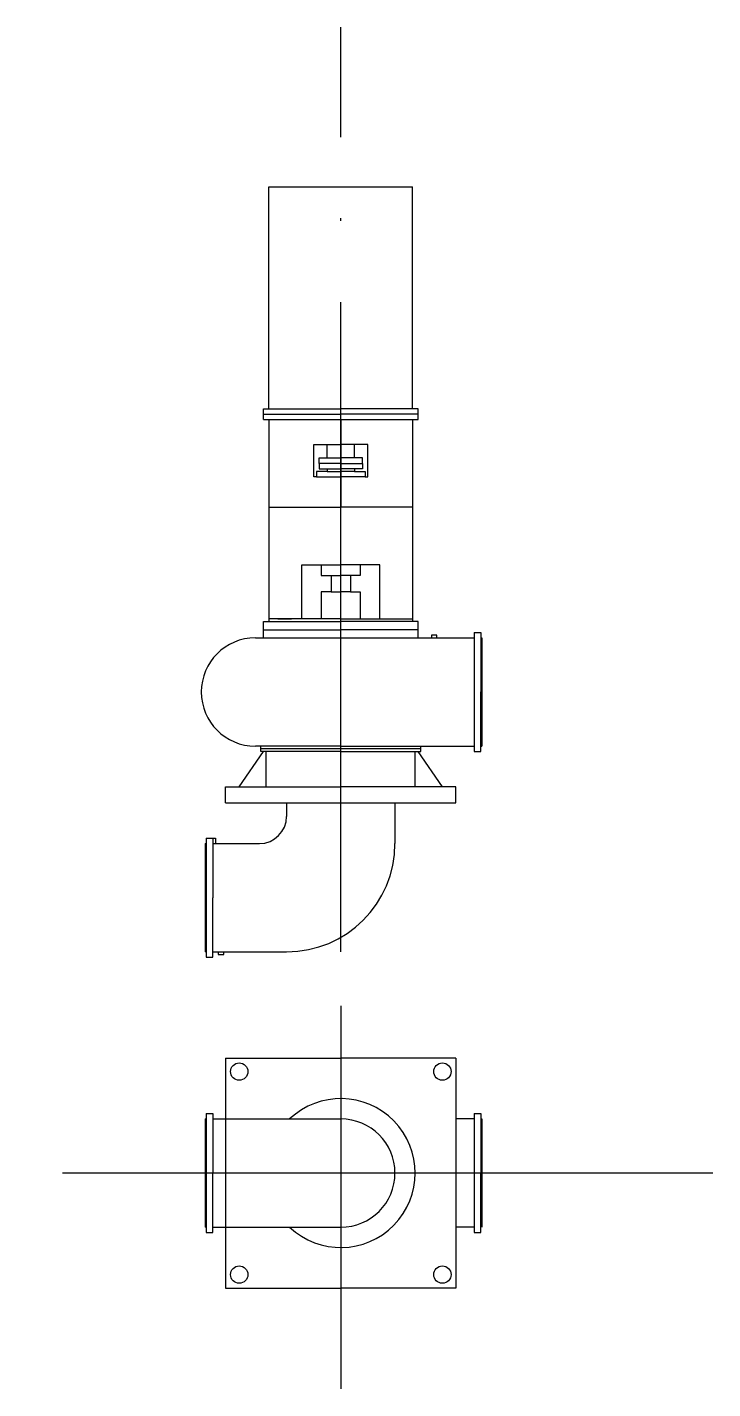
# Model space of a CAD drawing. Header units: millimetres. Extents: x 680 to 3830, y -1705 to 855.
# Drawn here: x 3210.6 to 3235.9, y 351.3 to 401.6 of the extents above; entities that cross this region are included whole.
import ezdxf

# ---------------------------------------------------------------- set-up
doc = ezdxf.new("R2010")
doc.units = ezdxf.units.MM
doc.linetypes.add('ACAD_ISO04W100', pattern=[30, 24, -3, 0, -3])

msp = doc.modelspace()

# ---------------------------------------------------------------- linework, layer by layer
at = {"linetype": 'ACAD_ISO04W100'}
for p, q in [((3222.21566, 367.42319), (3222.21566, 401.57856)), ((3222.21566, 365.4259), (3222.21566, 351.28368)), ((3235.94379, 359.25102), (3210.64368, 359.25102))]:
    msp.add_line(p, q, dxfattribs=at)
for p, q in [((3219.56566, 395.68319), (3224.86566, 395.68319)), ((3219.56566, 387.48319), (3219.56566, 395.68319)), ((3224.86566, 387.48319), (3224.86566, 395.68319)), ((3219.36566, 387.28319), (3219.36566, 387.48319)), ((3219.36566, 387.48319), (3222.21566, 387.48319)), ((3219.36566, 387.08319), (3219.36566, 387.28319)), ((3219.36566, 387.28319), (3222.21566, 387.28319)), ((3225.06566, 387.48319), (3222.21566, 387.48319)), ((3225.06566, 387.28319), (3222.21566, 387.28319)), ((3225.06566, 387.28319), (3225.06566, 387.48319)), ((3225.06566, 387.08319), (3225.06566, 387.28319)), ((3219.36566, 387.08319), (3225.06566, 387.08319)), ((3219.56566, 387.08319), (3219.56566, 379.62319)), ((3222.21566, 387.08319), (3222.21566, 383.85319)), ((3224.86566, 387.08319), (3224.86566, 379.62319)), ((3221.21566, 384.96819), (3221.21566, 386.16819)), ((3221.21566, 386.16819), (3221.71566, 386.16819)), ((3221.71566, 385.66819), (3221.71566, 386.16819)), ((3221.71566, 386.16819), (3222.21566, 386.16819)), ((3222.71566, 386.16819), (3222.21566, 386.16819)), ((3222.71566, 385.66819), (3222.71566, 386.16819)), ((3223.21566, 386.16819), (3222.71566, 386.16819)), ((3223.21566, 384.96819), (3223.21566, 386.16819)), ((3221.41566, 385.46819), (3221.41566, 385.66819)), ((3221.41566, 385.66819), (3222.21566, 385.66819)), ((3222.21566, 385.46819), (3221.41566, 385.46819)), ((3221.41566, 385.46819), (3221.41566, 385.26819)), ((3221.41566, 385.26819), (3222.21566, 385.26819)), ((3221.71566, 385.26819), (3221.71566, 385.16819)), ((3223.01566, 385.66819), (3222.21566, 385.66819)), ((3222.21566, 385.46819), (3223.01566, 385.46819)), ((3223.01566, 385.26819), (3222.21566, 385.26819)), ((3222.71566, 385.26819), (3222.71566, 385.16819)), ((3223.01566, 385.46819), (3223.01566, 385.66819)), ((3223.01566, 385.46819), (3223.01566, 385.26819)), ((3221.31566, 384.96819), (3221.21566, 384.96819)), ((3221.41566, 385.16819), (3221.31566, 385.16819)), ((3221.31566, 385.16819), (3221.31566, 384.96819)), ((3221.31566, 384.96819), (3222.21566, 384.96819)), ((3221.71566, 385.16819), (3221.41566, 385.16819)), ((3221.71566, 385.16819), (3222.21566, 385.16819)), ((3222.71566, 385.16819), (3222.21566, 385.16819)), ((3223.11566, 384.96819), (3222.21566, 384.96819)), ((3222.71566, 385.16819), (3223.01566, 385.16819)), ((3223.01566, 385.16819), (3223.11566, 385.16819)), ((3223.11566, 385.16819), (3223.11566, 384.96819)), ((3223.11566, 384.96819), (3223.21566, 384.96819)), ((3219.56566, 384.35319), (3219.56566, 383.85319)), ((3224.86566, 384.35319), (3224.86566, 383.85319)), ((3219.56566, 383.85319), (3222.21566, 383.85319)), ((3224.86566, 383.85319), (3222.21566, 383.85319)), ((3220.77775, 379.72319), (3220.77775, 381.72319)), ((3220.77775, 380.72319), (3220.77775, 381.72319)), ((3220.77775, 381.72319), (3222.21566, 381.72319)), ((3221.49671, 381.72319), (3221.49671, 381.32319)), ((3221.49671, 381.32319), (3222.21566, 381.32319)), ((3221.85618, 381.32319), (3221.85618, 380.72319)), ((3223.65357, 381.72319), (3222.21566, 381.72319)), ((3222.93462, 381.32319), (3222.21566, 381.32319)), ((3222.57514, 381.32319), (3222.57514, 380.72319)), ((3222.93462, 381.72319), (3222.93462, 381.32319)), ((3223.65357, 379.72319), (3223.65357, 381.72319)), ((3223.65357, 380.72319), (3223.65357, 381.72319)), ((3221.85618, 380.72319), (3221.49671, 380.72319)), ((3221.49671, 380.72319), (3221.49671, 379.72319)), ((3221.85618, 380.72319), (3222.21566, 380.72319)), ((3222.57514, 380.72319), (3222.21566, 380.72319)), ((3222.57514, 380.72319), (3222.93462, 380.72319)), ((3222.93462, 380.72319), (3222.93462, 379.72319)), ((3219.36566, 379.02319), (3219.36566, 379.62319)), ((3219.36566, 379.62319), (3222.21566, 379.62319)), ((3219.36566, 379.32319), (3222.21566, 379.32319)), ((3222.21566, 379.72319), (3219.56566, 379.72319)), ((3220.89066, 379.72319), (3219.89066, 379.72319)), ((3219.89066, 379.72319), (3220.39066, 379.72319)), ((3222.21566, 379.72319), (3224.86566, 379.72319)), ((3225.06566, 379.62319), (3222.21566, 379.62319)), ((3225.06566, 379.32319), (3222.21566, 379.32319)), ((3225.06566, 379.02319), (3225.06566, 379.62319)), ((3219.06566, 379.02319), (3227.13566, 379.02319)), ((3225.56566, 379.12319), (3225.56566, 379.02319)), ((3225.76566, 379.12319), (3225.56566, 379.12319)), ((3225.56566, 379.02319), (3225.66566, 379.02319)), ((3225.66566, 379.02319), (3225.76566, 379.02319)), ((3225.76566, 379.02319), (3225.76566, 379.12319)), ((3227.13566, 379.22319), (3227.38566, 379.22319)), ((3227.13566, 379.22319), (3227.13566, 379.02319)), ((3227.13566, 379.02319), (3227.13566, 377.02319)), ((3227.38566, 379.22319), (3227.38566, 377.02319)), ((3227.38566, 379.02319), (3227.38566, 375.02319)), ((3227.38566, 379.02319), (3227.41566, 379.02319)), ((3227.41566, 379.02319), (3227.41566, 375.02319)), ((3227.13566, 377.02319), (3227.13566, 375.02319)), ((3227.38566, 374.82319), (3227.38566, 377.02319)), ((3218.46566, 373.52319), (3219.36566, 374.82319)), ((3222.21566, 375.02319), (3219.06566, 375.02319)), ((3219.26566, 374.82319), (3219.26566, 375.02319)), ((3225.16566, 374.92319), (3219.26566, 374.92319)), ((3219.46566, 374.82319), (3219.26566, 374.82319)), ((3219.46566, 373.52319), (3219.46566, 374.82319)), ((3222.21566, 374.82319), (3219.46566, 374.82319)), ((3222.21566, 375.02319), (3227.13566, 375.02319)), ((3222.21566, 374.82319), (3224.96566, 374.82319)), ((3224.96566, 374.82319), (3225.16566, 374.82319)), ((3224.96566, 373.52319), (3224.96566, 374.82319)), ((3225.96566, 373.52319), (3225.06566, 374.82319)), ((3225.16566, 374.82319), (3225.16566, 375.02319)), ((3227.13566, 375.02319), (3227.13566, 374.82319)), ((3227.13566, 374.82319), (3227.38566, 374.82319)), ((3227.38566, 375.02319), (3227.41566, 375.02319)), ((3217.96566, 372.92319), (3217.96566, 373.52319)), ((3217.96566, 373.52319), (3222.21566, 373.52319)), ((3226.46566, 373.52319), (3222.21566, 373.52319)), ((3226.46566, 372.92319), (3226.46566, 373.52319)), ((3217.96566, 372.92319), (3226.46566, 372.92319)), ((3220.21566, 372.92319), (3220.21566, 372.42319)), ((3224.21566, 372.92319), (3224.21566, 371.42319)), ((3217.21566, 371.42319), (3217.24566, 371.42319)), ((3217.21566, 371.42319), (3217.21566, 367.42319)), ((3217.24566, 371.62319), (3217.49566, 371.62319)), ((3217.24566, 371.62319), (3217.24566, 371.42319)), ((3217.24566, 371.42319), (3217.24566, 369.42319)), ((3217.49566, 371.62319), (3217.49566, 369.42319)), ((3217.49566, 371.62319), (3217.59566, 371.62319)), ((3217.49566, 371.42319), (3219.21566, 371.42319)), ((3217.59566, 371.62319), (3217.59566, 371.42319)), ((3217.24566, 369.42319), (3217.24566, 367.42319)), ((3217.49566, 367.22319), (3217.49566, 369.42319)), ((3217.24566, 367.42319), (3217.21566, 367.42319)), ((3217.24566, 367.42319), (3217.24566, 367.22319)), ((3217.24566, 367.22319), (3217.49566, 367.22319)), ((3217.49566, 367.42319), (3220.21566, 367.42319)), ((3217.69566, 367.42319), (3217.69566, 367.32319)), ((3217.69566, 367.32319), (3217.79566, 367.32319)), ((3217.79566, 367.32319), (3217.89566, 367.32319)), ((3217.89566, 367.32319), (3217.89566, 367.42319)), ((3217.96566, 363.50102), (3217.96566, 355.00102)), ((3217.96566, 363.50102), (3222.21566, 363.50102)), ((3226.46566, 363.50102), (3222.21566, 363.50102)), ((3226.46566, 363.50102), (3226.46566, 355.00102)), ((3217.21566, 361.25102), (3217.24566, 361.25102)), ((3217.21566, 361.25102), (3217.21566, 357.25102)), ((3217.24566, 361.45102), (3217.49566, 361.45102)), ((3217.24566, 361.45102), (3217.24566, 361.25102)), ((3217.24566, 361.25102), (3217.24566, 359.25102)), ((3217.49566, 361.45102), (3217.49566, 359.25102)), ((3217.49566, 361.25102), (3222.21566, 361.25102)), ((3227.13566, 361.25102), (3226.46566, 361.25102)), ((3227.13566, 361.45102), (3227.38566, 361.45102)), ((3227.13566, 361.45102), (3227.13566, 361.25102)), ((3227.13566, 361.25102), (3227.13566, 359.25102)), ((3227.38566, 361.45102), (3227.38566, 359.25102)), ((3227.38566, 361.25102), (3227.41566, 361.25102)), ((3227.38566, 361.25102), (3227.38566, 357.25102)), ((3227.41566, 361.25102), (3227.41566, 357.25102)), ((3217.24566, 359.25102), (3217.24566, 357.25102)), ((3217.49566, 357.05102), (3217.49566, 359.25102)), ((3227.13566, 359.25102), (3227.13566, 357.25102)), ((3227.38566, 357.05102), (3227.38566, 359.25102)), ((3217.24566, 357.25102), (3217.21566, 357.25102)), ((3217.24566, 357.25102), (3217.24566, 357.05102)), ((3217.49566, 357.25102), (3222.21566, 357.25102)), ((3227.13566, 357.25102), (3226.46566, 357.25102)), ((3227.13566, 357.25102), (3227.13566, 357.05102)), ((3217.24566, 357.05102), (3217.49566, 357.05102)), ((3227.13566, 357.05102), (3227.38566, 357.05102)), ((3217.96566, 355.00102), (3222.21566, 355.00102)), ((3226.46566, 355.00102), (3222.21566, 355.00102))]:
    msp.add_line(p, q)
for centre in [(3218.46566, 363.00102), (3225.96566, 363.00102), (3218.46566, 355.50102), (3225.96566, 355.50102)]:
    msp.add_circle(centre, 0.32)
for centre, radius, start, end in [((3219.06566, 377.02319), 2, 90, 270), ((3219.21566, 372.42319), 1, 270, 0), ((3220.21566, 371.42319), 4, 270, 0), ((3222.21566, 359.25102), 2.75, 226.658242, 133.341758), ((3222.21566, 359.25102), 2, 270, 90)]:
    msp.add_arc(centre, radius, start, end)

doc.saveas('drawing.dxf')
